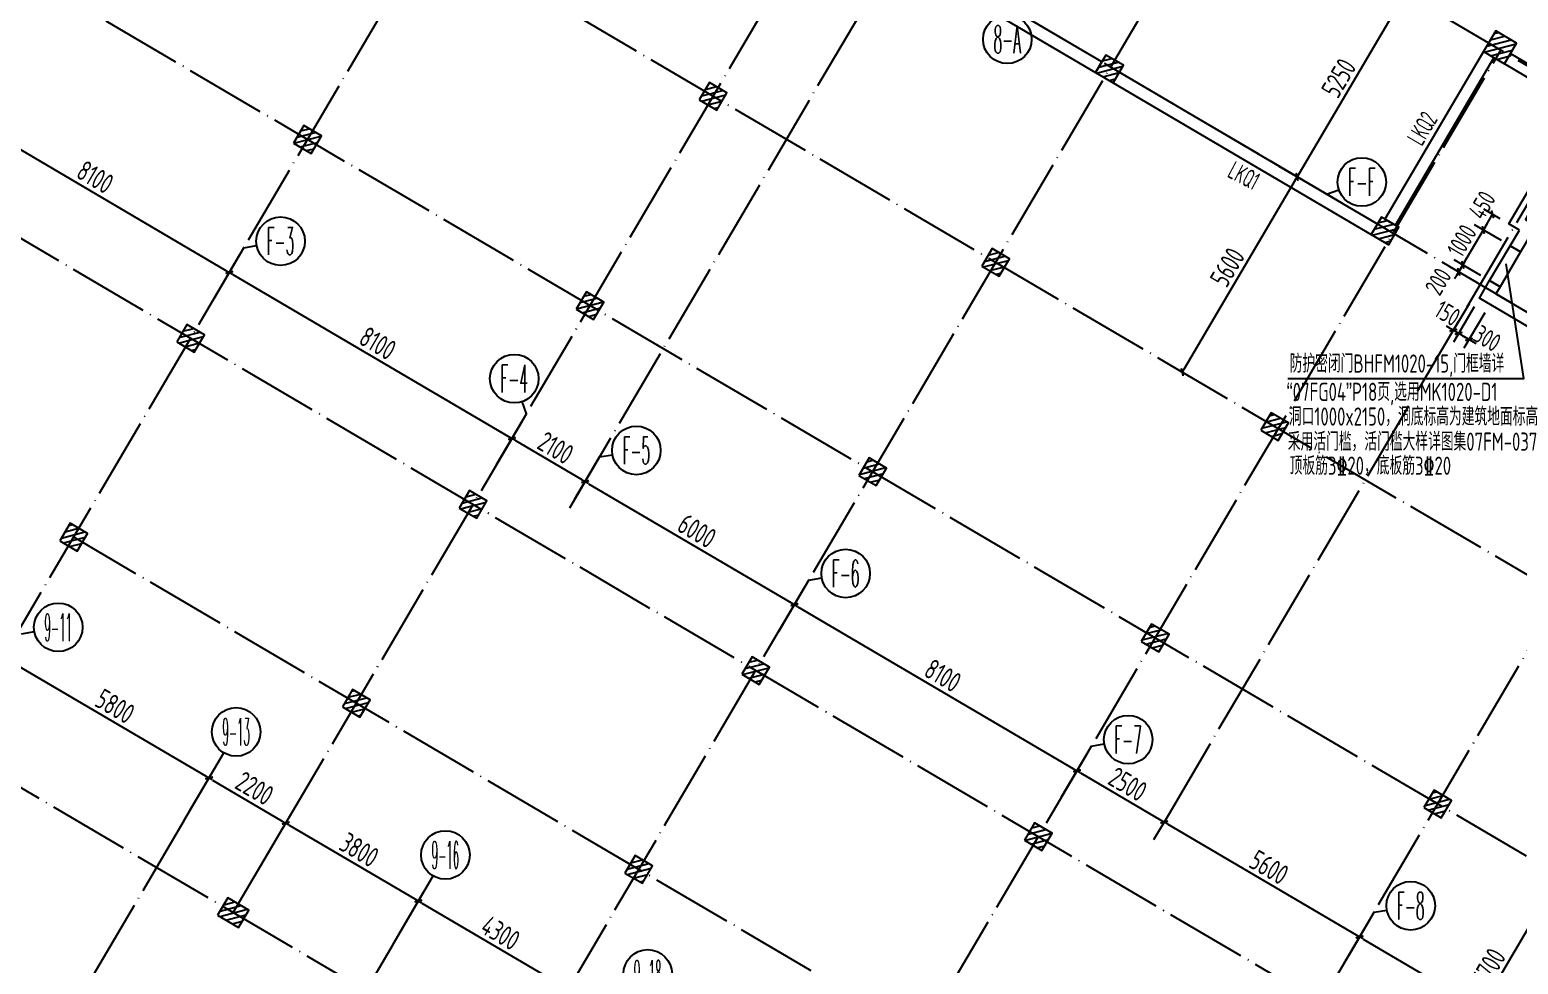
# Model space of a CAD drawing. Header units: millimetres. Extents: x 156735 to 386235, y 467499 to 703525.
# Drawn here: x 312080 to 348863, y 567996 to 591088 of the extents above; entities that cross this region are included whole.
import ezdxf
from ezdxf.enums import TextEntityAlignment as Align

# ---------------------------------------------------------------- set-up
doc = ezdxf.new("R2010")
doc.units = ezdxf.units.MM
doc.header["$LTSCALE"] = 100
doc.header["$PDMODE"] = 35
doc.header["$PDSIZE"] = 200
doc.linetypes.add('DOTE', pattern=[2.42, 2, -0.2, 0.02, -0.2])
for name, color, linetype in [('B-TEXT', 7, 'Continuous'), ('COLU', 7, 'Continuous'), ('h斜线-柱', 7, 'Continuous'), ('Q-AXIS', 3, 'Continuous'), ('Q-DIM', 4, 'Continuous'), ('Q-dote', 253, 'DOTE'), ('Q-TEXT', 2, 'Continuous'), ('Q-门框', 6, 'Continuous'), ('WALL', 3, 'Continuous')]:
    doc.layers.add(name, color=color, linetype=linetype)
doc.styles.add('_TCH_AXIS', font='COMPLEX', dxfattribs={"bigfont": 'GBCBIG'})
doc.styles.add('COMPLEX', font='tssdeng.shx', dxfattribs={"width": 0.7, "bigfont": 'tssdchn.shx'})
doc.styles.add('TSSD_Dimension', font='Tssdeng.shx', dxfattribs={"width": 0.7, "bigfont": 'hztxt.shx'})
doc.styles.add('TSSD_REIN', font='Tssdeng.shx', dxfattribs={"width": 0.7, "bigfont": 'hztxt.shx'})
doc.dimstyles.new('TSSD_100_100$0', dxfattribs={"dimtxt": 300, "dimasz": 100, "dimexe": 250, "dimexo": 250, "dimgap": 100, "dimtad": 1, "dimdec": 0, "dimzin": 0, "dimdsep": 46, "dimtxsty": 'TSSD_Dimension', "dimblk": '_tsdbk', "dimblk1": '_tsdbk', "dimblk2": '_tsdbk', "dimsah": 1, "dimcen": 0, "dimclrt": 7, "dimadec": 0, "dimazin": 0, "dimtfac": 1, "dimtdec": 0, "dimtix": 1, "dimtmove": 2, "dimatfit": 3, "dimldrblk": '_tsdbk', "dimfxl": 1, "dimtolj": 1, "dimtzin": 0, "dimarcsym": 0})
pattern_1 = [(14.545372, (-467527.32, -323147.44), (-31.895617, 122.929531), [])]

# ---------------------------------------------------------------- blocks, each defined once
blk = doc.blocks.new('_AXISO')
blk.add_circle((0, 0), 0.5)
at = {"layer": 'B-TEXT', "style": 'COMPLEX', "width": 1.450893}
blk.add_attdef('A', text='', height=0.56, dxfattribs=at).set_placement((0.249375, -0.28), (0.749375, -0.28), align=Align.FIT)
blk = doc.blocks.new('_tsdbk')
blk.add_line((-1, 0), (0, 0))
at = {"const_width": 0.5}
blk.add_lwpolyline([(-0.7, -0.7), (0.7, 0.7)], dxfattribs=at)
blk = doc.blocks.new('*D343')
at = {"layer": 'Defpoints', "color": 0}
for p in [(325426, 579277), (330977, 576881), (330598, 576236)]:
    blk.add_point(p, dxfattribs=at)
at = {"layer": 'Q-AXIS', "color": 0, "lineweight": -2}
for p, q in [((325553, 579493), (325932, 580138)), ((325891, 579871), (330891, 576932)), ((330725, 576451), (331104, 577097))]:
    blk.add_line(p, q, dxfattribs=at)
at = {"layer": 'Q-AXIS', "color": 0, "lineweight": -2, "xscale": 100, "yscale": 100, "zscale": 100}
for p, rotation in [((325805, 579922), 149.5453717284593), ((330977, 576881), 329.5453717284593)]:
    blk.add_blockref('_tsdbk', p, dxfattribs=dict(at, rotation=rotation))
at = {"layer": 'Q-AXIS', "color": 7, "insert": (328569, 578703), "char_height": 500, "attachment_point": 5, "rotation": 329.5454, "style": 'TSSD_Dimension'}
blk.add_mtext('\\A1;6000', dxfattribs=at)
blk = doc.blocks.new('*D348')
at = {"layer": 'Defpoints', "color": 0}
for p in [(330598, 576236), (337960, 572776), (337581, 572130)]:
    blk.add_point(p, dxfattribs=at)
at = {"layer": 'Q-AXIS', "color": 0, "lineweight": -2}
for p, q in [((330725, 576451), (331104, 577097)), ((331064, 576830), (337874, 572826)), ((337707, 572346), (338087, 572991))]:
    blk.add_line(p, q, dxfattribs=at)
at = {"layer": 'Q-AXIS', "color": 0, "lineweight": -2, "xscale": 100, "yscale": 100, "zscale": 100}
for p, rotation in [((330977, 576881), 149.5453717284593), ((337960, 572776), 329.5453717284593)]:
    blk.add_blockref('_tsdbk', p, dxfattribs=dict(at, rotation=rotation))
at = {"layer": 'Q-AXIS', "color": 7, "insert": (334646, 575130), "char_height": 500, "attachment_point": 5, "rotation": 329.5454, "style": 'TSSD_Dimension'}
blk.add_mtext('\\A1;8100', dxfattribs=at)
blk = doc.blocks.new('*D428')
at = {"layer": 'Defpoints', "color": 0}
for p in [(317782, 570420), (321683, 569557), (321058, 568494)]:
    blk.add_point(p, dxfattribs=at)
at = {"layer": 'Q-AXIS', "color": 0, "lineweight": -2}
for p, q in [((317909, 570635), (318534, 571699)), ((318494, 571433), (321597, 569608)), ((321184, 568709), (321810, 569773))]:
    blk.add_line(p, q, dxfattribs=at)
at = {"layer": 'Q-AXIS', "color": 0, "lineweight": -2, "xscale": 100, "yscale": 100, "zscale": 100}
for p, rotation in [((318407, 571484), 149.5453717284593), ((321683, 569557), 329.5453717284593)]:
    blk.add_blockref('_tsdbk', p, dxfattribs=dict(at, rotation=rotation))
at = {"layer": 'Q-AXIS', "color": 7, "insert": (320223, 570822), "char_height": 500, "attachment_point": 5, "rotation": 329.5454, "style": 'TSSD_Dimension'}
blk.add_mtext('\\A1;3800', dxfattribs=at)
blk = doc.blocks.new('*D432')
at = {"layer": 'Defpoints', "color": 0}
for p in [(310886, 574475), (316511, 572599), (315886, 571535)]:
    blk.add_point(p, dxfattribs=at)
at = {"layer": 'Q-AXIS', "color": 0, "lineweight": -2}
for p, q in [((311012, 574690), (311638, 575754)), ((311597, 575488), (316425, 572649)), ((316012, 571751), (316638, 572814))]:
    blk.add_line(p, q, dxfattribs=at)
at = {"layer": 'Q-AXIS', "color": 0, "lineweight": -2, "xscale": 100, "yscale": 100, "zscale": 100}
for p, rotation in [((311511, 575538), 149.5453717284593), ((316511, 572599), 329.5453717284593)]:
    blk.add_blockref('_tsdbk', p, dxfattribs=dict(at, rotation=rotation))
at = {"layer": 'Q-AXIS', "color": 7, "insert": (314188, 574370), "char_height": 500, "attachment_point": 5, "rotation": 329.5454, "style": 'TSSD_Dimension'}
blk.add_mtext('\\A1;5800', dxfattribs=at)
blk = doc.blocks.new('*D435')
at = {"layer": 'Defpoints', "color": 0}
for p in [(315886, 571535), (318407, 571484), (317782, 570420)]:
    blk.add_point(p, dxfattribs=at)
at = {"layer": 'Q-AXIS', "color": 0, "lineweight": -2}
for p, q in [((316012, 571751), (316638, 572814)), ((316597, 572548), (318321, 571534)), ((317909, 570635), (318534, 571699))]:
    blk.add_line(p, q, dxfattribs=at)
at = {"layer": 'Q-AXIS', "color": 0, "lineweight": -2, "xscale": 100, "yscale": 100, "zscale": 100}
for p, rotation in [((316511, 572599), 149.5453717284593), ((318407, 571484), 329.5453717284593)]:
    blk.add_blockref('_tsdbk', p, dxfattribs=dict(at, rotation=rotation))
at = {"layer": 'Q-AXIS', "color": 7, "insert": (317637, 572343), "char_height": 500, "attachment_point": 5, "rotation": 329.5454, "style": 'TSSD_Dimension'}
blk.add_mtext('\\A1;2200', dxfattribs=at)
blk = doc.blocks.new('*D438')
at = {"layer": 'Defpoints', "color": 0}
for p in [(321058, 568494), (325390, 567378), (324764, 566314)]:
    blk.add_point(p, dxfattribs=at)
at = {"layer": 'Q-AXIS', "color": 0, "lineweight": -2}
for p, q in [((321184, 568709), (321810, 569773)), ((321769, 569507), (325304, 567429)), ((324891, 566530), (325517, 567594))]:
    blk.add_line(p, q, dxfattribs=at)
at = {"layer": 'Q-AXIS', "color": 0, "lineweight": -2, "xscale": 100, "yscale": 100, "zscale": 100}
for p, rotation in [((321683, 569557), 149.5453717284593), ((325390, 567378), 329.5453717284593)]:
    blk.add_blockref('_tsdbk', p, dxfattribs=dict(at, rotation=rotation))
at = {"layer": 'Q-AXIS', "color": 7, "insert": (323714, 568769), "char_height": 500, "attachment_point": 5, "rotation": 329.5454, "style": 'TSSD_Dimension'}
blk.add_mtext('\\A1;4300', dxfattribs=at)
blk = doc.blocks.new('*D477')
at = {"layer": 'Defpoints', "color": 0}
for p in [(344563, 568025), (351925, 564564), (351545, 563919)]:
    blk.add_point(p, dxfattribs=at)
at = {"layer": 'Q-AXIS', "color": 0, "lineweight": -2}
for p, q in [((344690, 568240), (345069, 568885)), ((345029, 568619), (351839, 564615)), ((351672, 564135), (352051, 564780))]:
    blk.add_line(p, q, dxfattribs=at)
at = {"layer": 'Q-AXIS', "color": 0, "lineweight": -2, "xscale": 100, "yscale": 100, "zscale": 100}
for p, rotation in [((344942, 568670), 149.5453717284593), ((351925, 564564), 329.5453717284593)]:
    blk.add_blockref('_tsdbk', p, dxfattribs=dict(at, rotation=rotation))
at = {"layer": 'Q-AXIS', "color": 7, "insert": (348611, 566919), "char_height": 500, "attachment_point": 5, "rotation": 329.5454, "style": 'TSSD_Dimension'}
blk.add_mtext('\\A1;8100', dxfattribs=at)
blk = doc.blocks.new('*D487')
at = {"layer": 'Defpoints', "color": 0}
for p in [(339736, 570863), (344942, 568670), (344563, 568025)]:
    blk.add_point(p, dxfattribs=at)
at = {"layer": 'Q-AXIS', "color": 0, "lineweight": -2}
for p, q in [((339862, 571079), (340242, 571724)), ((340201, 571458), (344856, 568721)), ((344690, 568240), (345069, 568885))]:
    blk.add_line(p, q, dxfattribs=at)
at = {"layer": 'Q-AXIS', "color": 0, "lineweight": -2, "xscale": 100, "yscale": 100, "zscale": 100}
for p, rotation in [((340115, 571508), 149.5453717284593), ((344942, 568670), 329.5453717284593)]:
    blk.add_blockref('_tsdbk', p, dxfattribs=dict(at, rotation=rotation))
at = {"layer": 'Q-AXIS', "color": 7, "insert": (342706, 570391), "char_height": 500, "attachment_point": 5, "rotation": 329.5454, "style": 'TSSD_Dimension'}
blk.add_mtext('\\A1;5600', dxfattribs=at)
blk = doc.blocks.new('*D488')
at = {"layer": 'Defpoints', "color": 0}
for p in [(349067, 570664), (349874, 570190), (346178, 565751)]:
    blk.add_point(p, dxfattribs=at)
at = {"layer": 'Q-AXIS', "color": 0, "lineweight": -2}
for p, q in [((349283, 570538), (350089, 570063)), ((347036, 565363), (349823, 570104)), ((346394, 565624), (347200, 565150))]:
    blk.add_line(p, q, dxfattribs=at)
at = {"layer": 'Q-AXIS', "color": 0, "lineweight": -2, "xscale": 100, "yscale": 100, "zscale": 100}
for p, rotation in [((349874, 570190), 59.5453717336169), ((346985, 565276), 239.5453717336169)]:
    blk.add_blockref('_tsdbk', p, dxfattribs=dict(at, rotation=rotation))
at = {"layer": 'Q-AXIS', "color": 7, "insert": (348128, 567911), "char_height": 500, "attachment_point": 5, "rotation": 59.5454, "style": 'TSSD_Dimension'}
blk.add_mtext('\\A1;5700', dxfattribs=at)
blk = doc.blocks.new('*D537')
at = {"layer": 'Defpoints', "color": 0}
for p in [(316633, 584447), (323995, 580987), (323616, 580341)]:
    blk.add_point(p, dxfattribs=at)
at = {"layer": 'Q-AXIS', "color": 0, "lineweight": -2}
for p, q in [((316760, 584663), (317139, 585308)), ((317099, 585041), (323909, 581037)), ((323742, 580557), (324122, 581202))]:
    blk.add_line(p, q, dxfattribs=at)
at = {"layer": 'Q-AXIS', "color": 0, "lineweight": -2, "xscale": 100, "yscale": 100, "zscale": 100}
for p, rotation in [((317013, 585092), 149.5453717284593), ((323995, 580987), 329.5453717284593)]:
    blk.add_blockref('_tsdbk', p, dxfattribs=dict(at, rotation=rotation))
at = {"layer": 'Q-AXIS', "color": 7, "insert": (320681, 583341), "char_height": 500, "attachment_point": 5, "rotation": 329.5454, "style": 'TSSD_Dimension'}
blk.add_mtext('\\A1;8100', dxfattribs=at)
blk = doc.blocks.new('*D538')
at = {"layer": 'Defpoints', "color": 0}
for p in [(309651, 588553), (317013, 585092), (316633, 584447)]:
    blk.add_point(p, dxfattribs=at)
at = {"layer": 'Q-AXIS', "color": 0, "lineweight": -2}
for p, q in [((309777, 588768), (310157, 589413)), ((310116, 589147), (316926, 585143)), ((316760, 584663), (317139, 585308))]:
    blk.add_line(p, q, dxfattribs=at)
at = {"layer": 'Q-AXIS', "color": 0, "lineweight": -2, "xscale": 100, "yscale": 100, "zscale": 100}
for p, rotation in [((310030, 589198), 149.5453717284593), ((317013, 585092), 329.5453717284593)]:
    blk.add_blockref('_tsdbk', p, dxfattribs=dict(at, rotation=rotation))
at = {"layer": 'Q-AXIS', "color": 7, "insert": (313699, 587447), "char_height": 500, "attachment_point": 5, "rotation": 329.5454, "style": 'TSSD_Dimension'}
blk.add_mtext('\\A1;8100', dxfattribs=at)
blk = doc.blocks.new('*D548')
at = {"layer": 'Defpoints', "color": 0}
for p in [(323616, 580341), (325805, 579922), (325426, 579277)]:
    blk.add_point(p, dxfattribs=at)
at = {"layer": 'Q-AXIS', "color": 0, "lineweight": -2}
for p, q in [((323742, 580557), (324122, 581202)), ((324081, 580936), (325719, 579973)), ((325553, 579493), (325932, 580138))]:
    blk.add_line(p, q, dxfattribs=at)
at = {"layer": 'Q-AXIS', "color": 0, "lineweight": -2, "xscale": 100, "yscale": 100, "zscale": 100}
for p, rotation in [((323995, 580987), 149.5453717284593), ((325805, 579922), 329.5453717284593)]:
    blk.add_blockref('_tsdbk', p, dxfattribs=dict(at, rotation=rotation))
at = {"layer": 'Q-AXIS', "color": 7, "insert": (325077, 580756), "char_height": 500, "attachment_point": 5, "rotation": 329.5454, "style": 'TSSD_Dimension'}
blk.add_mtext('\\A1;2100', dxfattribs=at)
blk = doc.blocks.new('*D632')
at = {"layer": 'Defpoints', "color": 0}
for p in [(345394, 592371), (342733, 587846), (343398, 587454)]:
    blk.add_point(p, dxfattribs=at)
at = {"layer": 'Q-AXIS', "color": 0, "lineweight": -2}
for p, q in [((345609, 592245), (346275, 591853)), ((346009, 591894), (343449, 587540)), ((342948, 587719), (343614, 587327))]:
    blk.add_line(p, q, dxfattribs=at)
at = {"layer": 'Q-AXIS', "color": 0, "lineweight": -2, "xscale": 100, "yscale": 100, "zscale": 100}
for p, rotation in [((346059, 591980), 59.5453717336147), ((343398, 587454), 239.5453717336147)]:
    blk.add_blockref('_tsdbk', p, dxfattribs=dict(at, rotation=rotation))
at = {"layer": 'Q-AXIS', "color": 7, "insert": (344427, 589894), "char_height": 500, "attachment_point": 5, "rotation": 59.5454, "style": 'TSSD_Dimension'}
blk.add_mtext('\\A1;5250', dxfattribs=at)
blk = doc.blocks.new('*D633')
at = {"layer": 'Defpoints', "color": 0}
for p in [(342733, 587846), (339894, 583018), (340560, 582627)]:
    blk.add_point(p, dxfattribs=at)
at = {"layer": 'Q-AXIS', "color": 0, "lineweight": -2}
for p, q in [((342948, 587719), (343614, 587327)), ((343348, 587368), (340611, 582713)), ((340110, 582891), (340775, 582500))]:
    blk.add_line(p, q, dxfattribs=at)
at = {"layer": 'Q-AXIS', "color": 0, "lineweight": -2, "xscale": 100, "yscale": 100, "zscale": 100}
for p, rotation in [((343398, 587454), 59.5453717336147), ((340560, 582627), 239.5453717336147)]:
    blk.add_blockref('_tsdbk', p, dxfattribs=dict(at, rotation=rotation))
at = {"layer": 'Q-AXIS', "color": 7, "insert": (341677, 585218), "char_height": 500, "attachment_point": 5, "rotation": 59.5454, "style": 'TSSD_Dimension'}
blk.add_mtext('\\A1;5600', dxfattribs=at)
blk = doc.blocks.new('*D707')
at = {"layer": 'Defpoints', "color": 0}
for p in [(337581, 572130), (340115, 571508), (339736, 570863)]:
    blk.add_point(p, dxfattribs=at)
at = {"layer": 'Q-AXIS', "color": 0, "lineweight": -2}
for p, q in [((337707, 572346), (338087, 572991)), ((338046, 572725), (340029, 571559)), ((339862, 571079), (340242, 571724))]:
    blk.add_line(p, q, dxfattribs=at)
at = {"layer": 'Q-AXIS', "color": 0, "lineweight": -2, "xscale": 100, "yscale": 100, "zscale": 100}
for p, rotation in [((337960, 572776), 149.5453717284712), ((340115, 571508), 329.5453717284712)]:
    blk.add_blockref('_tsdbk', p, dxfattribs=dict(at, rotation=rotation))
at = {"layer": 'Q-AXIS', "color": 7, "insert": (339215, 572444), "char_height": 500, "attachment_point": 5, "rotation": 329.5454, "style": 'TSSD_Dimension'}
blk.add_mtext('\\A1;2500', dxfattribs=at)
blk = doc.blocks.new('*D712')
at = {"layer": 'Defpoints', "color": 0}
for p in [(347494, 585278), (348156, 584889), (348055, 584716)]:
    blk.add_point(p, dxfattribs=at)
at = {"layer": 'Q-DIM', "color": 0, "lineweight": -2}
for p, q in [((347839, 584843), (347177, 585232)), ((347941, 585015), (347279, 585405)), ((347393, 585106), (347494, 585278)), ((347545, 585364), (347595, 585450)), ((347342, 585019), (347291, 584933))]:
    blk.add_line(p, q, dxfattribs=at)
at = {"layer": 'Q-DIM', "color": 0, "lineweight": -2, "xscale": 100, "yscale": 100, "zscale": 100}
for p, rotation in [((347393, 585106), 59.54537173226185), ((347494, 585278), 239.5453717322619)]:
    blk.add_blockref('_tsdbk', p, dxfattribs=dict(at, rotation=rotation))
at = {"layer": 'Q-DIM', "color": 7, "insert": (346885, 584866), "char_height": 450, "attachment_point": 5, "rotation": 59.5454, "style": 'TSSD_Dimension'}
blk.add_mtext('\\A1;200', dxfattribs=at)
blk = doc.blocks.new('*D713')
at = {"layer": 'Defpoints', "color": 0}
for p in [(348001, 586140), (348663, 585751), (348156, 584889)]:
    blk.add_point(p, dxfattribs=at)
at = {"layer": 'Q-DIM', "color": 0, "lineweight": -2}
for p, q in [((347494, 585278), (348001, 586140)), ((348448, 585877), (347785, 586267)), ((348052, 586226), (348102, 586312)), ((347941, 585015), (347279, 585405)), ((347443, 585192), (347393, 585106))]:
    blk.add_line(p, q, dxfattribs=at)
at = {"layer": 'Q-DIM', "color": 0, "lineweight": -2, "xscale": 100, "yscale": 100, "zscale": 100}
for p, rotation in [((348001, 586140), 239.5453717322619), ((347494, 585278), 59.54537173226185)]:
    blk.add_blockref('_tsdbk', p, dxfattribs=dict(at, rotation=rotation))
at = {"layer": 'Q-DIM', "color": 7, "insert": (347467, 585874), "char_height": 450, "attachment_point": 5, "rotation": 59.5454, "style": 'TSSD_Dimension'}
blk.add_mtext('\\A1;1000', dxfattribs=at)
blk = doc.blocks.new('*D714')
at = {"layer": 'Defpoints', "color": 0}
for p in [(348229, 586528), (348633, 586291), (348663, 585751)]:
    blk.add_point(p, dxfattribs=at)
at = {"layer": 'Q-DIM', "color": 0, "lineweight": -2}
for p, q in [((348417, 586417), (348013, 586655)), ((348052, 586226), (348178, 586442)), ((348448, 585877), (347785, 586267))]:
    blk.add_line(p, q, dxfattribs=at)
at = {"layer": 'Q-DIM', "color": 0, "lineweight": -2, "xscale": 100, "yscale": 100, "zscale": 100}
for p, rotation in [((348229, 586528), 59.54537173226185), ((348001, 586140), 239.5453717322619)]:
    blk.add_blockref('_tsdbk', p, dxfattribs=dict(at, rotation=rotation))
at = {"layer": 'Q-DIM', "color": 7, "insert": (347968, 586755), "char_height": 450, "attachment_point": 5, "rotation": 59.5454, "style": 'TSSD_Dimension'}
blk.add_mtext('\\A1;450', dxfattribs=at)
blk = doc.blocks.new('*D968')
at = {"layer": 'Defpoints', "color": 0}
for p in [(347903, 584458), (348161, 584306), (347390, 583586)]:
    blk.add_point(p, dxfattribs=at)
at = {"layer": 'Q-DIM', "color": 0, "lineweight": -2}
for p, q in [((347776, 584242), (347264, 583371)), ((348035, 584090), (347522, 583219)), ((347304, 583637), (347218, 583687)), ((347649, 583434), (347390, 583586)), ((347735, 583383), (347821, 583333))]:
    blk.add_line(p, q, dxfattribs=at)
at = {"layer": 'Q-DIM', "color": 0, "lineweight": -2, "xscale": 100, "yscale": 100, "zscale": 100}
for p, rotation in [((347390, 583586), 329.5453717323732), ((347649, 583434), 149.5453717323732)]:
    blk.add_blockref('_tsdbk', p, dxfattribs=dict(at, rotation=rotation))
at = {"layer": 'Q-DIM', "color": 7, "insert": (348099, 583462), "char_height": 450, "attachment_point": 5, "rotation": 329.5454, "style": 'TSSD_Dimension'}
blk.add_mtext('\\A1;300', dxfattribs=at)
blk = doc.blocks.new('*D969')
at = {"layer": 'Defpoints', "color": 0}
for p in [(347774, 584534), (347903, 584458), (347261, 583662)]:
    blk.add_point(p, dxfattribs=at)
at = {"layer": 'Q-DIM', "color": 0, "lineweight": -2}
for p, q in [((347647, 584318), (347134, 583447)), ((347776, 584242), (347264, 583371)), ((347175, 583713), (347089, 583763)), ((347390, 583586), (347261, 583662)), ((347477, 583535), (347563, 583485))]:
    blk.add_line(p, q, dxfattribs=at)
at = {"layer": 'Q-DIM', "color": 0, "lineweight": -2, "xscale": 100, "yscale": 100, "zscale": 100}
for p, rotation in [((347261, 583662), 329.5453717323716), ((347390, 583586), 149.5453717323716)]:
    blk.add_blockref('_tsdbk', p, dxfattribs=dict(at, rotation=rotation))
at = {"layer": 'Q-DIM', "color": 7, "insert": (347116, 584080), "char_height": 450, "attachment_point": 5, "rotation": 329.5454, "style": 'TSSD_Dimension'}
blk.add_mtext('\\A1;150', dxfattribs=at)

msp = doc.modelspace()

# ---------------------------------------------------------------- hatches: boundary and pattern name
at = {"layer": 'h斜线-柱'}
h = msp.add_hatch(dxfattribs=at)
h.set_pattern_fill('ANSI31', color=256, scale=40, angle=-30.45463, style=0)
h.set_pattern_definition(pattern_1)
h.paths.add_polyline_path([(348003.1, 590546.9), (348520.3, 590242.8), (348824.4, 590760), (348307.2, 591064.1)])
h = msp.add_hatch(dxfattribs=at)
h.set_pattern_fill('ANSI31', color=256, scale=40, angle=-30.45463, style=0)
h.set_pattern_definition(pattern_1)
h.paths.add_polyline_path([(338420.5, 590033), (338851.5, 589779.6), (339104.9, 590210.6), (338673.9, 590464)])
h = msp.add_hatch(dxfattribs=at)
h.set_pattern_fill('ANSI31', color=256, scale=40, angle=-30.45463, style=0)
h.set_pattern_definition(pattern_1)
h.paths.add_polyline_path([(328625, 589354.3), (329056, 589100.8), (329309.4, 589531.9), (328878.4, 589785.3)])
h = msp.add_hatch(dxfattribs=at)
h.set_pattern_fill('ANSI31', color=256, scale=40, angle=-30.45463, style=0)
h.set_pattern_definition(pattern_1)
h.paths.add_polyline_path([(318601.4, 588287.6), (319032.4, 588034.2), (319285.8, 588465.2), (318854.8, 588718.6)])
h = msp.add_hatch(dxfattribs=at)
h.set_pattern_fill('ANSI31', color=256, scale=40, angle=-30.45463, style=0)
h.set_pattern_definition(pattern_1)
h.paths.add_polyline_path([(345230.5, 586028.8), (345661.5, 585775.4), (345915, 586206.4), (345483.9, 586459.9)])
h = msp.add_hatch(dxfattribs=at)
h.set_pattern_fill('ANSI31', color=256, scale=40, angle=-30.45463, style=0)
h.set_pattern_definition(pattern_1)
h.paths.add_polyline_path([(335607.4, 585248.7), (336038.4, 584995.3), (336291.9, 585426.3), (335860.8, 585679.7)])
h = msp.add_hatch(dxfattribs=at)
h.set_pattern_fill('ANSI31', color=256, scale=40, angle=-30.45463, style=0)
h.set_pattern_definition(pattern_1)
h.paths.add_polyline_path([(325583.8, 584182.1), (326014.9, 583928.6), (326268.3, 584359.7), (325837.3, 584613.1)])
h = msp.add_hatch(dxfattribs=at)
h.set_pattern_fill('ANSI31', color=256, scale=40, angle=-30.45463, style=0)
h.set_pattern_definition(pattern_1)
h.paths.add_polyline_path([(315712.3, 583374), (316143.3, 583120.6), (316396.7, 583551.6), (315965.7, 583805.1)])
h = msp.add_hatch(dxfattribs=at)
h.set_pattern_fill('ANSI31', color=256, scale=40, angle=-30.45463, style=0)
h.set_pattern_definition(pattern_1)
h.paths.add_polyline_path([(342503.7, 581193.9), (342934.7, 580940.5), (343188.1, 581371.5), (342757.1, 581624.9)])
h = msp.add_hatch(dxfattribs=at)
h.set_pattern_fill('ANSI31', color=256, scale=40, angle=-30.45463, style=0)
h.set_pattern_definition(pattern_1)
h.paths.add_polyline_path([(332566.3, 580076.5), (332997.3, 579823.1), (333250.7, 580254.1), (332819.7, 580507.6)])
h = msp.add_hatch(dxfattribs=at)
h.set_pattern_fill('ANSI31', color=256, scale=40, angle=-30.45463, style=0)
h.set_pattern_definition(pattern_1)
h.paths.add_polyline_path([(322694.8, 579268.5), (323125.8, 579015.1), (323379.2, 579446.1), (322948.2, 579699.5)])
h = msp.add_hatch(dxfattribs=at)
h.set_pattern_fill('ANSI31', color=256, scale=40, angle=-30.45463, style=0)
h.set_pattern_definition(pattern_1)
h.paths.add_polyline_path([(312823.2, 578460.5), (313254.2, 578207), (313507.7, 578638), (313076.7, 578891.5)])
h = msp.add_hatch(dxfattribs=at)
h.set_pattern_fill('ANSI31', color=256, scale=40, angle=-30.45463, style=0)
h.set_pattern_definition(pattern_1)
h.paths.add_polyline_path([(339548.7, 575971), (339979.7, 575717.6), (340233.2, 576148.6), (339802.2, 576402)])
h = msp.add_hatch(dxfattribs=at)
h.set_pattern_fill('ANSI31', color=256, scale=40, angle=-30.45463, style=0)
h.set_pattern_definition(pattern_1)
h.paths.add_polyline_path([(329677.2, 575163), (330108.2, 574909.5), (330361.6, 575340.6), (329930.6, 575594)])
h = msp.add_hatch(dxfattribs=at)
h.set_pattern_fill('ANSI31', color=256, scale=40, angle=-30.45463, style=0)
h.set_pattern_definition(pattern_1)
h.paths.add_polyline_path([(319805.7, 574354.9), (320236.7, 574101.5), (320490.1, 574532.5), (320059.1, 574785.9)])
h = msp.add_hatch(dxfattribs=at)
h.set_pattern_fill('ANSI31', color=256, scale=40, angle=-30.45463, style=0)
h.set_pattern_definition(pattern_1)
h.paths.add_polyline_path([(346531.2, 571865.5), (346962.2, 571612.1), (347215.6, 572043.1), (346784.6, 572296.5)])
h = msp.add_hatch(dxfattribs=at)
h.set_pattern_fill('ANSI31', color=256, scale=40, angle=-30.45463, style=0)
h.set_pattern_definition(pattern_1)
h.paths.add_polyline_path([(336659.7, 571057.4), (337090.7, 570804), (337344.1, 571235), (336913.1, 571488.5)])
h = msp.add_hatch(dxfattribs=at)
h.set_pattern_fill('ANSI31', color=256, scale=40, angle=-30.45463, style=0)
h.set_pattern_definition(pattern_1)
h.paths.add_polyline_path([(326788.1, 570249.4), (327219.1, 569996), (327472.6, 570427), (327041.6, 570680.4)])
h = msp.add_hatch(dxfattribs=at)
h.set_pattern_fill('ANSI31', color=256, scale=40, angle=-30.45463, style=0)
h.set_pattern_definition(pattern_1)
h.paths.add_polyline_path([(316721.4, 569208.1), (317238.7, 568904), (317492.1, 569335), (316974.9, 569639.1)])

# ---------------------------------------------------------------- linework, layer by layer
at = {"layer": 'COLU'}
for points in [[(348003.1, 590546.9), (348520.3, 590242.8), (348824.4, 590760), (348307.2, 591064.1)], [(338420.5, 590033), (338851.5, 589779.6), (339104.9, 590210.6), (338673.9, 590464)], [(328625, 589354.3), (329056, 589100.8), (329309.4, 589531.9), (328878.4, 589785.3)], [(318601.4, 588287.6), (319032.4, 588034.2), (319285.8, 588465.2), (318854.8, 588718.6)], [(345230.5, 586028.8), (345661.5, 585775.4), (345915, 586206.4), (345483.9, 586459.9)], [(335607.4, 585248.7), (336038.4, 584995.3), (336291.9, 585426.3), (335860.8, 585679.7)], [(325583.8, 584182.1), (326014.9, 583928.6), (326268.3, 584359.7), (325837.3, 584613.1)], [(315712.3, 583374), (316143.3, 583120.6), (316396.7, 583551.6), (315965.7, 583805.1)], [(342503.7, 581193.9), (342934.7, 580940.5), (343188.1, 581371.5), (342757.1, 581624.9)], [(332566.3, 580076.5), (332997.3, 579823.1), (333250.7, 580254.1), (332819.7, 580507.6)], [(322694.8, 579268.5), (323125.8, 579015.1), (323379.2, 579446.1), (322948.2, 579699.5)], [(312823.2, 578460.5), (313254.2, 578207), (313507.7, 578638), (313076.7, 578891.5)], [(339548.7, 575971), (339979.7, 575717.6), (340233.2, 576148.6), (339802.2, 576402)], [(329677.2, 575163), (330108.2, 574909.5), (330361.6, 575340.6), (329930.6, 575594)], [(319805.7, 574354.9), (320236.7, 574101.5), (320490.1, 574532.5), (320059.1, 574785.9)], [(346531.2, 571865.5), (346962.2, 571612.1), (347215.6, 572043.1), (346784.6, 572296.5)], [(336659.7, 571057.4), (337090.7, 570804), (337344.1, 571235), (336913.1, 571488.5)], [(326788.1, 570249.4), (327219.1, 569996), (327472.6, 570427), (327041.6, 570680.4)], [(316721.4, 569208.1), (317238.7, 568904), (317492.1, 569335), (316974.9, 569639.1)]]:
    msp.add_lwpolyline(points, close=True, dxfattribs=at)
at = {"layer": 'Q-AXIS'}
for p, q in [((344125.8, 587026.4), (342732.6, 587845.6)), ((344125.8, 587026.4), (344430.3, 587130.9)), ((316633.2, 584447), (317370.1, 585700.3)), ((317370.1, 585700.3), (317687.1, 585757.1)), ((323615.7, 580341.5), (324352.6, 581594.8)), ((324352.6, 581594.8), (324248.1, 581899.3)), ((325425.9, 579277.1), (326162.9, 580530.4)), ((326162.9, 580530.4), (326479.8, 580587.1)), ((330598.1, 576235.9), (331335, 577489.3)), ((331335, 577489.3), (331652, 577546)), ((311876.4, 576159.6), (312193.3, 576216.3)), ((315885.6, 571535.1), (316876.2, 573219.9)), ((337580.5, 572130.4), (338317.5, 573383.7)), ((338317.5, 573383.7), (338634.4, 573440.5)), ((321057.7, 568493.9), (322048.4, 570178.7)), ((344563, 568024.9), (345299.9, 569278.2)), ((345299.9, 569278.2), (345616.9, 569334.9))]:
    msp.add_line(p, q, dxfattribs=at)
at = {"layer": 'Q-dote', "ltscale": 10}
for p, q in [((350794.9, 583105.1), (282102.6, 623494.7)), ((325425.9, 579277.1), (339241.9, 602774.6)), ((352108.5, 575836.5), (308019.8, 601759.7)), ((324089.2, 565166), (344414.1, 599733.4)), ((350586.6, 589317.9), (336276.8, 597731.7)), ((310124.3, 573377.1), (324065.1, 597086.8)), ((317106.8, 569271.5), (331805.6, 594270.4)), ((349067.3, 570664.3), (311961.2, 592481.9)), ((331071.7, 561060.5), (348431.5, 590585)), ((340241.7, 571723.9), (350586.6, 589317.9)), ((346178.3, 565750.7), (306646.2, 588994.7)), ((348077.7, 558021.6), (313165.4, 578549.3)), ((349863.9, 550011), (303141.9, 577482.6)), ((338054.1, 556954.9), (349914.5, 577126.5)), ((315885.6, 571535.1), (309482.8, 560645.7)), ((321057.7, 568493.9), (314655, 557604.5))]:
    msp.add_line(p, q, dxfattribs=at)
at = {"layer": 'Q-TEXT'}
msp.add_lwpolyline([(343166.7, 582468.8), (349004.4, 582468.8), (348568.1, 585300.8)], dxfattribs=at)
at = {"layer": 'Q-门框'}
msp.add_lwpolyline([(348663.1, 585750.6), (348921.7, 585598.6), (348414.8, 584736.5), (348156.2, 584888.6)], close=True, dxfattribs=at)
at = {"layer": 'WALL'}
for points in [[(331869, 593885.1), (338420.5, 590033), (338572.5, 590291.6), (332021.1, 594143.7)], [(345828.8, 586257.1), (348261.7, 590394.9), (348003.1, 590546.9), (345570.1, 586409.2)], [(348891.2, 586138.5), (348632.6, 586290.6), (350330.5, 589178.4), (348520.3, 590242.8), (348672.3, 590501.4), (350741.2, 589285), (349043.2, 586397.2), (349431.1, 586169.1), (349304.4, 585953.6), (349175.1, 586029.6), (348921.7, 585598.6), (348663.1, 585750.6)], [(338851.5, 589779.6), (345230.5, 586028.8), (345382.6, 586287.4), (339003.5, 590038.2)]]:
    msp.add_lwpolyline(points, close=True, dxfattribs=at)
msp.add_lwpolyline([(349606.5, 583803.9), (350468.2, 585269.3), (350166.5, 585446.7), (350293.2, 585662.2), (350767.3, 585383.4), (349778.9, 583702.5), (350538.3, 583256), (350553.5, 582899), (347902.8, 584457.6), (348156.2, 584888.6), (348414.8, 584736.5), (348313.5, 584564.1), (349606.5, 583803.9)], dxfattribs=at)

# ---------------------------------------------------------------- block references
at = {"layer": 'Q-AXIS'}
ref = msp.add_blockref('_AXISO', (336237.3, 590852.6), dxfattribs=dict(at, xscale=1200.000000000027, yscale=1200, zscale=1200, rotation=359.9996457873818))
ref.add_attrib('A', '8-A', dxfattribs={"color": 7, "height": 678.82, "rotation": 359.99965, "style": '_TCH_AXIS', "width": 0.328125}).set_placement((335897.9, 590513.2), (336576.7, 590513.2), align=Align.FIT)
ref = msp.add_blockref('_AXISO', (344997.8, 587325.7), dxfattribs=dict(at, xscale=1199.999999999998, yscale=1200, zscale=1200, rotation=359.9996457873791))
ref.add_attrib('A', 'F-F', dxfattribs={"color": 7, "height": 678.82, "rotation": 359.99965, "style": '_TCH_AXIS', "width": 0.33871}).set_placement((344658.4, 586986.3), (345337.2, 586986.3), align=Align.FIT)
ref = msp.add_blockref('_AXISO', (318277.7, 585862.8), dxfattribs=dict(at, xscale=1199.999999999998, yscale=1200, zscale=1200, rotation=359.9996457873791))
ref.add_attrib('A', 'F-3', dxfattribs={"color": 7, "height": 678.82, "rotation": 359.99965, "style": '_TCH_AXIS', "width": 0.35}).set_placement((317938.3, 585523.3), (318617.1, 585523.3), align=Align.FIT)
ref = msp.add_blockref('_AXISO', (324053.3, 582466.8), dxfattribs=dict(at, xscale=1199.999999999998, yscale=1200, zscale=1200, rotation=359.9996457873791))
ref.add_attrib('A', 'F-4', dxfattribs={"color": 7, "height": 678.82, "rotation": 359.99965, "style": '_TCH_AXIS', "width": 0.33871}).set_placement((323713.9, 582127.4), (324392.7, 582127.4), align=Align.FIT)
ref = msp.add_blockref('_AXISO', (327070.4, 580692.8), dxfattribs=dict(at, xscale=1199.999999999998, yscale=1200, zscale=1200, rotation=359.9996457873791))
ref.add_attrib('A', 'F-5', dxfattribs={"color": 7, "height": 678.82, "rotation": 359.99965, "style": '_TCH_AXIS', "width": 0.35}).set_placement((326731, 580353.4), (327409.8, 580353.4), align=Align.FIT)
ref = msp.add_blockref('_AXISO', (332242.6, 577651.7), dxfattribs=dict(at, xscale=1199.999999999998, yscale=1200, zscale=1200, rotation=359.9996457873791))
ref.add_attrib('A', 'F-6', dxfattribs={"color": 7, "height": 678.82, "rotation": 359.99965, "style": '_TCH_AXIS', "width": 0.35}).set_placement((331903.2, 577312.3), (332582, 577312.3), align=Align.FIT)
ref = msp.add_blockref('_AXISO', (312783.9, 576322), dxfattribs=dict(at, xscale=1199.999999999998, yscale=1200, zscale=1200, rotation=359.9996457873791))
ref.add_attrib('A', '9-11', dxfattribs={"color": 7, "height": 678.82, "rotation": 359.99965, "style": '_TCH_AXIS', "width": 0.3}).set_placement((312444.5, 575982.6), (313123.3, 575982.6), align=Align.FIT)
ref = msp.add_blockref('_AXISO', (317180.3, 573737.1), dxfattribs=dict(at, xscale=1199.999999999998, yscale=1200, zscale=1200, rotation=359.9996457873791))
ref.add_attrib('A', '9-13', dxfattribs={"color": 7, "height": 678.82, "rotation": 359.99965, "style": '_TCH_AXIS', "width": 0.28}).set_placement((316840.9, 573397.7), (317519.7, 573397.7), align=Align.FIT)
ref = msp.add_blockref('_AXISO', (339225, 573546.2), dxfattribs=dict(at, xscale=1199.999999999998, yscale=1200, zscale=1200, rotation=359.9996457873791))
ref.add_attrib('A', 'F-7', dxfattribs={"color": 7, "height": 678.82, "rotation": 359.99965, "style": '_TCH_AXIS', "width": 0.35}).set_placement((338885.6, 573206.8), (339564.4, 573206.7), align=Align.FIT)
ref = msp.add_blockref('_AXISO', (322352.5, 570695.9), dxfattribs=dict(at, xscale=1199.999999999998, yscale=1200, zscale=1200, rotation=359.9996457873791))
ref.add_attrib('A', '9-16', dxfattribs={"color": 7, "height": 678.82, "rotation": 359.99965, "style": '_TCH_AXIS', "width": 0.28}).set_placement((322013.1, 570356.5), (322691.9, 570356.5), align=Align.FIT)
ref = msp.add_blockref('_AXISO', (346207.5, 569440.6), dxfattribs=dict(at, xscale=1199.999999999998, yscale=1200, zscale=1200, rotation=359.9996457873791))
ref.add_attrib('A', 'F-8', dxfattribs={"color": 7, "height": 678.82, "rotation": 359.99965, "style": '_TCH_AXIS', "width": 0.35}).set_placement((345868.1, 569101.2), (346546.9, 569101.2), align=Align.FIT)
ref = msp.add_blockref('_AXISO', (327352.3, 567756.2), dxfattribs=dict(at, xscale=1199.999999999998, yscale=1200, zscale=1200, rotation=359.9996457873791))
ref.add_attrib('A', '9-18', dxfattribs={"color": 7, "height": 678.82, "rotation": 359.99965, "style": '_TCH_AXIS', "width": 0.28}).set_placement((327012.8, 567416.8), (327691.7, 567416.8), align=Align.FIT)

# ---------------------------------------------------------------- texts
at = {"layer": 'Q-TEXT', "style": 'TSSD_REIN'}
for s, rotation, width, p in [('LKQ2', 59.54537, 0.6, (346483, 588190)), ('LKQ1', 331.98936, 0.6, (341649.1, 587463.1)), ('防护密闭门BHFM1020-15,门框墙详', 360, 0.7, (343214, 582614.5)), ('“07FG04”P18页,选用MK1020-D1', 360, 0.7, (343143.4, 581915)), ('洞口1000x2150，洞底标高为建筑地面标高', 360, 0.7, (343194.2, 581305)), ('采用活门槛，活门槛大样详图集07FM-037', 360, 0.7, (343169.8, 580684.4)), ('顶板筋3%%13220，底板筋3%%13220', 360, 0.7, (343214.8, 580090.2))]:
    msp.add_text(s, height=450, rotation=rotation, dxfattribs=dict(at, width=width)).set_placement(p)

# ---------------------------------------------------------------- dimensions: what is measured, and where the dimension line sits
at = {"layer": 'Q-AXIS'}
for base, p1, p2, angle, picture, middle in [((343398.3, 587454.2), (345393.6, 592371.2), (342732.6, 587845.6), 59.54537, '*D632', (344427, 589894.4)), ((317012.5, 585092.1), (309650.8, 588552.5), (316633.2, 584447), 329.54537, '*D538', (313698.7, 587446.6)), ((340559.9, 582626.8), (342732.6, 587845.6), (339894.2, 583018.2), 59.54537, '*D633', (341677.4, 585217.9)), ((323995, 580986.6), (316633.2, 584447), (323615.7, 580341.5), 329.54537, '*D537', (320681.1, 583341.1)), ((325805.2, 579922.2), (323615.7, 580341.5), (325425.9, 579277.1), 329.54537, '*D548', (325077.5, 580756.1)), ((330977.4, 576881), (325425.9, 579277.1), (330598.1, 576235.9), 329.54537, '*D343', (328568.7, 578703.3)), ((337959.9, 572775.5), (330598.1, 576235.9), (337580.5, 572130.4), 329.54537, '*D348', (334646, 575130)), ((316510.9, 572598.6), (310885.8, 574474.8), (315885.6, 571535.1), 329.54537, '*D432', (314188.4, 574370.2)), ((340114.9, 571508.4), (337580.5, 572130.4), (339735.6, 570863.3), 329.54537, '*D707', (339214.8, 572443.7)), ((318407.4, 571483.5), (315885.6, 571535.1), (317782, 570420), 329.54537, '*D435', (317636.5, 572342.8)), ((321683.1, 569557.5), (317782, 570420), (321057.7, 568493.9), 329.54537, '*D428', (320222.6, 570822.2)), ((344942.3, 568670), (339735.6, 570863.3), (344563, 568024.9), 329.54537, '*D487', (342706, 570390.9)), ((349874, 570190), (346178.3, 565750.7), (349067.3, 570664.3), 59.54537, '*D488', (348127.7, 567910.6)), ((325389.8, 567378), (321057.7, 568493.9), (324764.5, 566314.4), 329.54537, '*D438', (323713.9, 568769.4)), ((351924.8, 564564.4), (344563, 568024.9), (351545.4, 563919.3), 329.54537, '*D477', (348610.9, 566918.9))]:
    dim = msp.add_linear_dim(base=base, p1=p1, p2=p2, angle=angle, dimstyle='TSSD_100_100$0', override={"dimtxt": 500}, dxfattribs=at)
    dim.commit()
    dim.dimension.update_dxf_attribs({"geometry": picture, "text_midpoint": middle})
at = {"layer": 'Q-DIM'}
for base, p1, p2, angle, picture, middle, dimtype in [((348229, 586527.9), (348663.1, 585750.6), (348632.6, 586290.6), 239.54537, '*D714', (347968.4, 586755.5), 160), ((347494, 585278), (348054.9, 584716.2), (348156.2, 584888.6), 59.54537, '*D712', (346884.6, 584866), 161), ((347261.1, 583662.1), (347902.8, 584457.6), (347773.5, 584533.6), 329.54537, '*D969', (347115.6, 584080.1), 160), ((347390.4, 583586.1), (348161.4, 584305.5), (347902.8, 584457.6), 149.54537, '*D968', (348098.5, 583462.4), 161)]:
    dim = msp.add_linear_dim(base=base, p1=p1, p2=p2, angle=angle, dimstyle='TSSD_100_100$0', override={"dimtxt": 450}, dxfattribs=at)
    dim.commit()
    dim.dimension.update_dxf_attribs({"geometry": picture, "text_midpoint": middle, "dimtype": dimtype})
dim = msp.add_linear_dim(base=(348000.9, 586140), p1=(348156.2, 584888.6), p2=(348663.1, 585750.6), angle=239.54537, dimstyle='TSSD_100_100$0', override={"dimtxt": 450}, dxfattribs=at)
dim.commit()
dim.dimension.update_dxf_attribs({"geometry": '*D713', "text_midpoint": (347467.3, 585873.7)})

doc.saveas('drawing.dxf')
